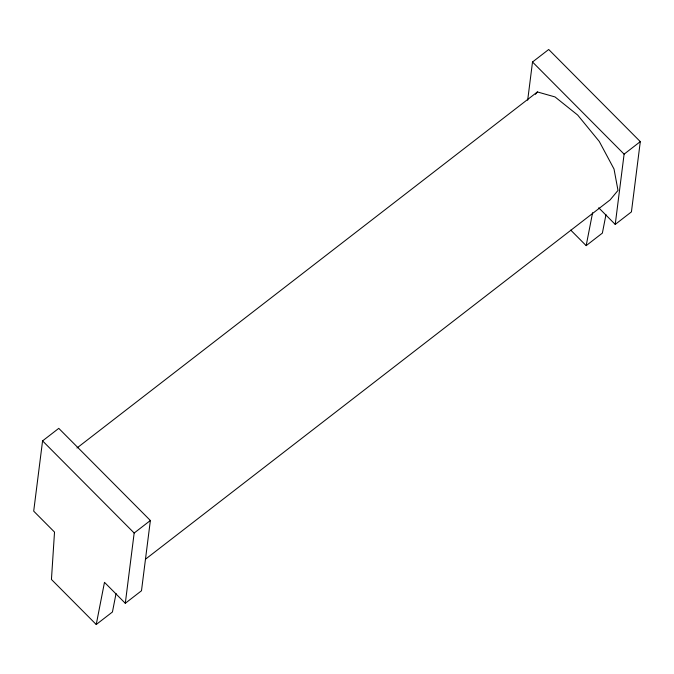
<?xml version="1.0" encoding="UTF-8"?>
<svg xmlns="http://www.w3.org/2000/svg" width="674" height="674" viewBox="0 0 674 674"><rect width="100%" height="100%" fill="white"/><g stroke="black" fill="none" stroke-linecap="round" stroke-linejoin="round"><path stroke-width="1.01" d="M96.239 624.512L104.478 582.336L125.297 603.281L141.489 590.761L150.369 520.505L58.773 428.361L42.572 440.889L33.7 511.145L54.518 532.089L51.443 579.455L96.239 624.512L112.44 611.992L116.054 593.474M125.297 603.281L134.168 533.024L150.369 520.505M527.675 100.232L532.511 62.008L548.703 49.488L640.3 141.624L631.428 211.88L615.227 224.408L598.714 207.794M615.227 224.408L624.107 154.152L640.3 141.624M570.752 230.12L586.169 245.639L592.598 212.714M605.985 214.593L602.371 233.111L586.169 245.639M535.426 94.309L537.397 91.942L555.014 96.93L577.66 115.043L599.262 141.43L614.022 169.022L617.999 190.422L610.122 199.892L145.55 559.159M76.979 447.991L537.397 91.942M532.511 62.008L624.107 154.152M42.572 440.889L134.168 533.024"/></g></svg>
